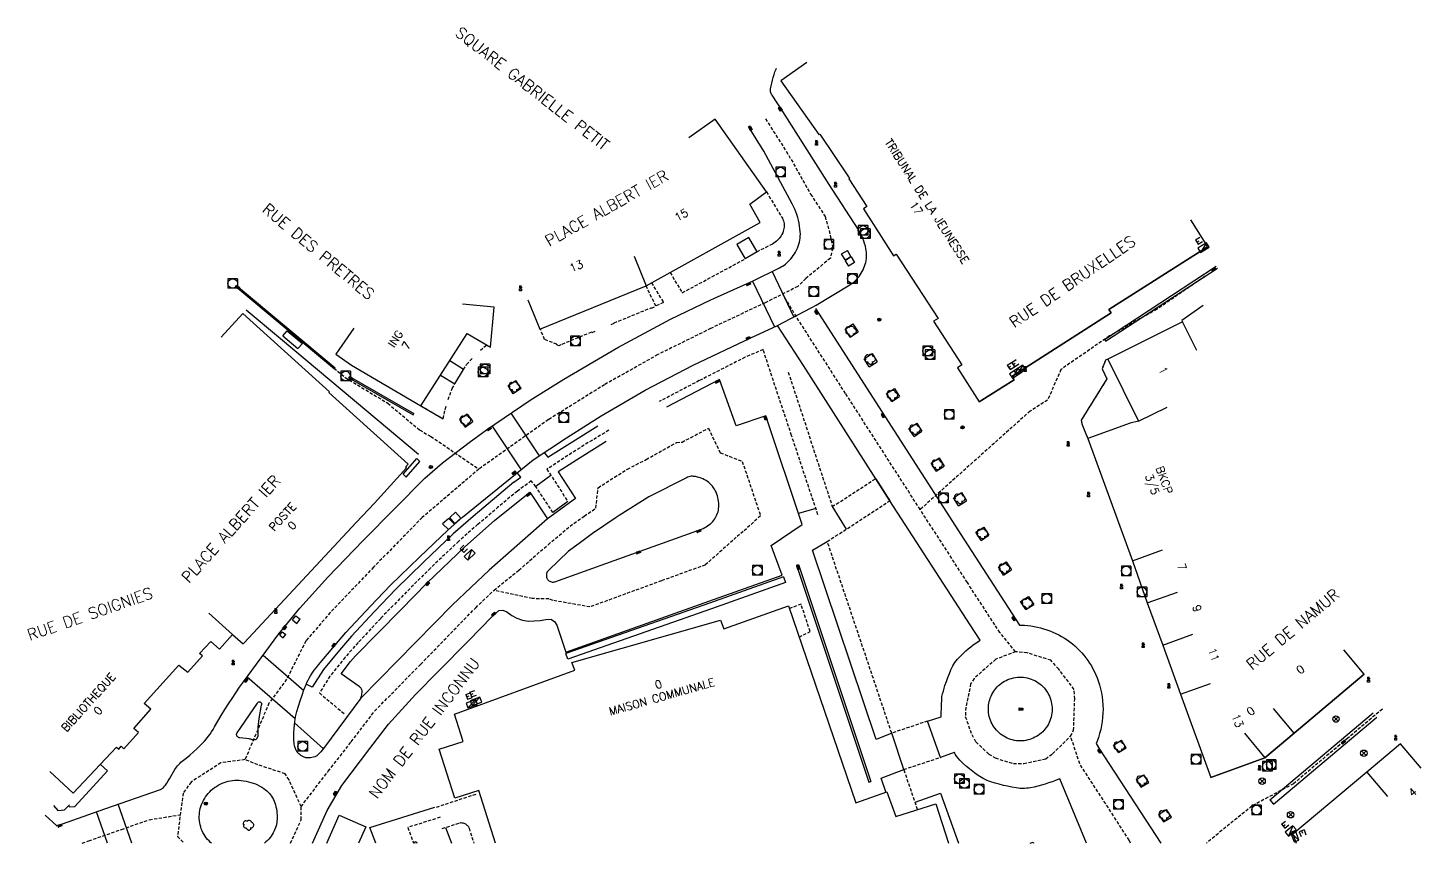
# Model space of a CAD drawing. Header units: millimetres. Extents: x 146014 to 146986, y 143000 to 143489.
# Drawn here: x 146697.4 to 146915.1, y 143000 to 143127.5 of the extents above; entities that cross this region are included whole.
import ezdxf
from ezdxf.enums import TextEntityAlignment as Align

# ---------------------------------------------------------------- set-up
doc = ezdxf.new("R2010")
doc.units = ezdxf.units.MM
doc.linetypes.add('DASHED', pattern=[0.75, 0.5, -0.25])
doc.layers.get('0').update_dxf_attribs({"linetype": 'CONTINUOUS'})
for name, color, linetype in [('w0001', 6, 'DASHED'), ('w0003', 5, 'CONTINUOUS'), ('w0006', 2, 'CONTINUOUS'), ('w0008', 7, 'CONTINUOUS'), ('w0014', 7, 'CONTINUOUS'), ('w0020', 2, 'CONTINUOUS'), ('w0100', 7, 'CONTINUOUS'), ('w0103', 1, 'CONTINUOUS'), ('w0105', 7, 'CONTINUOUS'), ('w0112', 1, 'DASHED'), ('w0300', 7, 'CONTINUOUS'), ('w0400', 7, 'CONTINUOUS'), ('w0420', 7, 'CONTINUOUS'), ('w0421', 7, 'CONTINUOUS'), ('w0425', 7, 'CONTINUOUS'), ('w0430', 7, 'CONTINUOUS'), ('w0469', 7, 'CONTINUOUS'), ('w0856', 7, 'CONTINUOUS'), ('w0984', 7, 'CONTINUOUS'), ('w0989', 7, 'CONTINUOUS'), ('w0991', 7, 'CONTINUOUS'), ('w1102', 7, 'CONTINUOUS')]:
    doc.layers.add(name, color=color, linetype=linetype)
doc.styles.get("Standard").update_dxf_attribs({"font": 'romans.shx', "width": 0.85})

# ---------------------------------------------------------------- blocks, each defined once
blk = doc.blocks.new('T400')
for p, q in [((-0.15, 0.3), (0.15, 0.3)), ((-0.15, -0.25), (-0.15, 0.3)), ((-0.15, 0.15), (0.15, 0.15)), ((-0.15, 0), (0.15, 0)), ((0.15, 0.3), (0.15, -0.25)), ((-0.15, -0.15), (0.15, -0.15)), ((-0.15, -0.25), (-0.15, -0.3)), ((-0.15, -0.3), (0.15, -0.3)), ((0.15, -0.3), (0.15, -0.25))]:
    blk.add_line(p, q)
blk = doc.blocks.new('T425')
for p, q in [((-0.15, 0.6), (0.15, 0.6)), ((-0.15, 0.6), (-0.15, 0.3)), ((-0.15, 0.3), (0.15, 0.3)), ((-0.15, 0.15), (0.15, 0.15)), ((-0.15, -0.15), (-0.15, 0.15)), ((0, 0.45), (0.15, 0.45)), ((0.15, 0.45), (0.15, 0.3)), ((0.15, 0.15), (0.15, -0.15)), ((0.15, -0.15), (-0.15, -0.15))]:
    blk.add_line(p, q)
blk.add_ellipse((0, 0), major_axis=(-0.106, 0.106), ratio=1, start_param=3.926991, end_param=10.210176)
blk = doc.blocks.new('T420')
for p, q in [((0.75, 0.75), (-0.75, 0.75)), ((-0.75, 0.75), (-0.75, -0.75)), ((0.75, 0.75), (0.75, -0.75)), ((0.75, -0.75), (-0.75, -0.75))]:
    blk.add_line(p, q)
blk.add_ellipse((0, 0), major_axis=(-0.53, 0.53), ratio=1, start_param=3.926991, end_param=10.210176)
blk = doc.blocks.new('T430')
at = {"flags": 128}
for points in [[(0.8, 0.8), (-0.8, 0.8)], [(-0.8, 0.8), (-0.8, 0)], [(0.8, 0.8), (-0.8, 0)], [(-0.8, 0), (0.8, 0)], [(-0.4, 2.1), (0.4, 2.1)], [(-0.4, 2.1), (-0.4, 1.3)], [(-0.4, 1.7), (0, 1.7)], [(-0.4, 1.3), (0.4, 1.3)], [(0.8, 0), (0.8, 0.8)]]:
    blk.add_lwpolyline(points, dxfattribs=at)
blk = doc.blocks.new('T300')
for p, q in [((-0.8, 0.51), (-0.86, 0.34)), ((-0.86, 0.34), (-0.86, 0.17)), ((-0.86, 0.17), (-0.74, 0.06)), ((-0.69, 0.63), (-0.8, 0.51)), ((-0.8, -0.06), (-0.74, 0.06)), ((-0.74, 0.06), (-0.69, 0.11)), ((-0.57, 0.69), (-0.69, 0.63)), ((-0.46, 0.69), (-0.57, 0.69)), ((-0.29, 0.63), (-0.46, 0.69)), ((-0.29, 0.63), (-0.17, 0.74)), ((-0.23, 0.57), (-0.29, 0.63)), ((-0.17, 0.74), (-0.06, 0.8)), ((-0.06, 0.8), (0.06, 0.8)), ((0.06, 0.8), (0.23, 0.74)), ((0.23, 0.74), (0.34, 0.63)), ((0.34, 0.63), (0.4, 0.51)), ((0.46, 0.46), (0.34, 0.46)), ((0.4, 0.51), (0.4, 0.46)), ((0.57, 0.4), (0.46, 0.46)), ((0.57, 0.4), (0.69, 0.29)), ((0.69, 0.29), (0.74, 0.17)), ((0.74, 0.06), (0.69, -0.17)), ((0.74, 0.17), (0.74, 0.06)), ((-0.8, -0.17), (-0.8, -0.06)), ((-0.8, -0.23), (-0.8, -0.17)), ((-0.74, -0.34), (-0.8, -0.23)), ((-0.69, -0.4), (-0.74, -0.34)), ((-0.51, -0.46), (-0.69, -0.4)), ((-0.4, -0.46), (-0.51, -0.46)), ((-0.4, -0.46), (-0.34, -0.46)), ((-0.34, -0.46), (-0.34, -0.4)), ((-0.34, -0.51), (-0.34, -0.46)), ((-0.29, -0.63), (-0.34, -0.51)), ((-0.17, -0.74), (-0.29, -0.63)), ((-0.06, -0.8), (-0.17, -0.74)), ((0.06, -0.8), (-0.06, -0.8)), ((0.17, -0.74), (0.06, -0.8)), ((0.23, -0.69), (0.17, -0.74)), ((0.29, -0.46), (0.23, -0.46)), ((0.29, -0.63), (0.23, -0.69)), ((0.46, -0.4), (0.29, -0.46)), ((0.34, -0.51), (0.29, -0.63)), ((0.34, -0.51), (0.34, -0.46)), ((0.57, -0.34), (0.46, -0.4)), ((0.63, -0.29), (0.57, -0.34)), ((0.69, -0.17), (0.63, -0.29))]:
    blk.add_line(p, q)
blk = doc.blocks.new('T856')
for p, q in [((-0.125, 0), (0.125, 0)), ((0, 0.125), (0, -0.125))]:
    blk.add_line(p, q)
blk.add_ellipse((0, 0), major_axis=(-0.177, 0.177), ratio=1, start_param=3.9269908, end_param=10.2101761)
blk = doc.blocks.new('T469')
at = {"color": 0, "linetype": 'Continuous', "flags": 128}
for points in [[(-0.35, 0.35), (0.35, -0.35)], [(-0.35, -0.35), (0.35, 0.35)]]:
    blk.add_lwpolyline(points, dxfattribs=at)
at = {"color": 0, "linetype": 'Continuous'}
blk.add_circle((0, 0), 0.5, dxfattribs=at)

msp = doc.modelspace()

# ---------------------------------------------------------------- linework, layer by layer
at = {"layer": 'w0001'}
for points in [[(146812.69, 143113.24), (146816.31, 143107.54), (146819.73, 143101.48), (146821.99, 143097.96), (146822.62, 143095.78), (146823.18, 143093.05), (146822.81, 143091.47), (146818.98, 143088.27), (146817.73, 143087.04), (146812.63, 143084.5), (146804.11, 143080.47), (146795.85, 143076.38), (146787.53, 143071.68), (146778.77, 143066.22), (146767.91, 143058.49), (146759.04, 143050.91), (146751.45, 143043.15), (146744.69, 143036.06), (146740.87, 143031.63), (146737.87, 143025.63), (146735.11, 143021.88), (146731.37, 143013.06)], [(146881.39, 143088.67), (146873.85, 143083.49), (146866.41, 143079.3), (146858.84, 143074.07), (146856.75, 143069.28), (146854.02, 143067.55), (146836.84, 143052.17)], [(146851.74, 143029.93), (146849.3, 143032.92), (146848.51, 143034.12), (146844.22, 143040.75), (146836.84, 143052.17), (146825.19, 143070.3), (146817.51, 143082.27), (146815.39, 143085.83)], [(146741.23, 143077.66), (146747.01, 143072.82), (146753.67, 143068.78), (146758.65, 143064.6), (146760.39, 143063.59), (146767.91, 143058.49)], [(146740.12, 143005.71), (146744.37, 143011.25), (146747.97, 143015.85), (146751.62, 143020.65), (146758.78, 143027.95), (146767.4, 143036.82), (146770.26, 143039.53), (146774.14, 143042.67), (146778.7, 143046.67), (146782.14, 143049.56), (146784.34, 143051.14), (146786.19, 143052.38), (146786.53, 143055.58), (146789.07, 143057.21), (146791.11, 143058.48), (146794.04, 143059.98), (146798.77, 143062.65), (146799.64, 143062.7), (146803.76, 143064.87), (146805.61, 143061.03), (146809.05, 143059.7), (146811.9, 143051.19), (146809.21, 143048.72), (146808.12, 143047.83), (146803.26, 143043.49), (146796.43, 143041.03), (146785.26, 143036.93), (146779.45, 143037.96), (146778.85, 143038.18), (146776.22, 143038.24), (146770.26, 143039.53)], [(146909.06, 143020.97), (146903.58, 143016.37), (146895.17, 143009.29), (146888.66, 143005.81), (146881.56, 143000)], [(146869.69, 143000), (146869.5, 143000.47), (146861.77, 143012.4), (146860.35, 143016.72)], [(146738.49, 143000), (146740.13, 143003.66), (146740.12, 143005.71), (146738.25, 143009.9), (146737.63, 143010.84), (146733.38, 143012.24), (146731.37, 143013.06), (146727.59, 143012.56), (146722.93, 143009.55), (146721.69, 143007.82), (146720.81, 143001.03), (146721.88, 143000)], [(146705.92, 143000), (146706.98, 143000.37), (146712.08, 143002.15), (146716.41, 143003.67), (146721.25, 143004.43)], [(146761.84, 143004.04), (146756.78, 143002.45), (146757.71, 143000)]]:
    msp.add_lwpolyline(points, dxfattribs=at)
msp.add_lwpolyline([(146853.55, 143029.75), (146851.74, 143029.93), (146848.67, 143028.75), (146845.27, 143025.77), (146844.73, 143024.91), (146843.97, 143021.23), (146843.89, 143019.78), (146844.9, 143016.99), (146845.55, 143015.82), (146847.55, 143013.94), (146848.57, 143013.32), (146851.41, 143012.43), (146853.04, 143012.47), (146856.45, 143013.19), (146857.52, 143013.97), (146860.35, 143016.72), (146860.81, 143017.65), (146860.98, 143022.56), (146860.91, 143024.03), (146858.48, 143027.22), (146857.27, 143028.59)], close=True, dxfattribs=at)
at = {"layer": 'w0003'}
for points in [[(146865.63, 143078.76), (146883.1, 143090.21)], [(146865.82, 143078.48), (146883.29, 143089.92)], [(146729.94, 143087.03), (146730.05, 143087.17)], [(146729.94, 143087.03), (146745.36, 143074.17)], [(146730.05, 143087.17), (146745.47, 143074.3)], [(146865.63, 143078.76), (146865.83, 143078.48)], [(146745.36, 143074.17), (146745.47, 143074.3)], [(146747.58, 143072.77), (146747.68, 143072.94)], [(146747.58, 143072.77), (146757.62, 143066.99)], [(146747.68, 143072.94), (146757.72, 143067.17)], [(146757.62, 143066.99), (146757.72, 143067.17)], [(146817.54, 143043.45), (146817.84, 143043.55)], [(146817.54, 143043.45), (146828.83, 143009.53)], [(146817.84, 143043.55), (146829.13, 143009.63)], [(146891.49, 143006.8), (146907.61, 143020.37)], [(146892.06, 143006.12), (146908.17, 143019.69)], [(146828.83, 143009.53), (146829.13, 143009.63)], [(146891.49, 143006.8), (146892.06, 143006.12)], [(146757.83, 143000.17), (146758.08, 143000.27)], [(146757.83, 143000.17), (146757.89, 143000)], [(146758.08, 143000.27), (146758.19, 143000)]]:
    msp.add_lwpolyline(points, dxfattribs=at)
at = {"layer": 'w0006'}
for points in [[(146749.48, 143022.76), (146749.55, 143022.96), (146749.6, 143023.17), (146749.64, 143023.37), (146749.67, 143023.58), (146749.68, 143023.68), (146749.67, 143023.78), (146749.65, 143023.88), (146749.62, 143023.97), (146749.57, 143024.07), (146749.51, 143024.17), (146749.44, 143024.26), (146749.37, 143024.34), (146749.28, 143024.42), (146749.19, 143024.49), (146746.38, 143026.46), (146747.86, 143028.4), (146748.63, 143029.31), (146755.69, 143036.48), (146759.82, 143040.69), (146765.69, 143046.35), (146770.33, 143050.44), (146775.88, 143054.89)], [(146775.88, 143054.89), (146778.62, 143050.7)], [(146749.44, 143022.67), (146749.48, 143022.76)]]:
    msp.add_lwpolyline(points, dxfattribs=at)
at = {"layer": 'w0008'}
for points in [[(146787.77, 143062.82), (146783.7, 143060.27), (146780.29, 143058.06), (146783.02, 143053.87), (146778.62, 143050.7), (146769.5, 143042.69), (146763.77, 143037.27), (146749.44, 143022.67), (146743.65, 143014.82), (146743.43, 143014.53), (146743.2, 143014.26), (146742.96, 143014), (146742.7, 143013.74), (146742.6, 143013.66), (146742.49, 143013.59), (146742.38, 143013.53), (146742.25, 143013.48), (146742.04, 143013.43), (146741.83, 143013.38), (146741.61, 143013.35), (146741.39, 143013.33), (146741.17, 143013.33), (146741.03, 143013.34), (146740.88, 143013.36), (146740.74, 143013.4), (146740.61, 143013.44), (146740.48, 143013.5), (146740.29, 143013.61), (146740.11, 143013.72), (146739.95, 143013.85), (146739.79, 143013.99), (146739.64, 143014.13), (146739.53, 143014.25), (146739.44, 143014.38), (146739.36, 143014.51), (146739.3, 143014.65), (146739.24, 143014.8), (146739.17, 143015.04), (146739.11, 143015.28), (146739.07, 143015.48), (146739.03, 143015.69), (146739, 143015.99), (146738.98, 143016.31), (146738.98, 143016.62), (146739, 143017.26), (146739.03, 143017.9), (146739.08, 143018.55), (146739.13, 143018.96), (146739.19, 143019.37), (146739.27, 143019.77), (146739.36, 143020.17), (146739.47, 143020.57), (146739.72, 143021.43), (146740, 143022.27), (146740.28, 143023.12), (146740.58, 143023.96), (146740.9, 143024.79), (146741.04, 143025.14), (146741.21, 143025.48), (146741.39, 143025.82), (146741.58, 143026.14), (146741.88, 143026.6), (146742.19, 143027.04), (146742.52, 143027.48), (146742.86, 143027.9), (146745.09, 143030.56), (146747.11, 143032.93), (146750.97, 143037.06), (146754.1, 143040.32), (146758.63, 143044.74), (146763.09, 143048.97), (146765.32, 143050.98), (146776.36, 143059.91), (146781.58, 143063.35), (146787.03, 143066.81), (146793.89, 143070.83), (146801.39, 143074.74), (146810.4, 143079.02), (146814.55, 143080.93), (146819.81, 143083.69), (146820.6, 143084.11), (146825.84, 143087.3), (146826.08, 143087.45), (146826.31, 143087.61), (146826.53, 143087.79), (146826.73, 143087.98), (146826.93, 143088.18), (146827.12, 143088.39), (146827.3, 143088.61), (146827.47, 143088.86), (146827.64, 143089.12), (146827.79, 143089.38), (146827.93, 143089.66), (146828.05, 143089.94), (146828.16, 143090.22), (146828.26, 143090.51), (146828.34, 143090.81), (146828.4, 143091.11), (146828.44, 143091.42), (146828.47, 143091.72), (146828.47, 143092.03), (146828.46, 143092.34), (146828.42, 143092.64), (146828.37, 143092.95), (146828.28, 143093.35), (146828.17, 143093.74), (146828.04, 143094.13), (146827.89, 143094.52), (146827.73, 143094.9), (146827.55, 143095.27), (146827.35, 143095.63), (146827.13, 143095.98), (146822.62, 143103.01), (146815.39, 143114.41), (146813.7, 143116.93), (146813.62, 143117.06), (146813.56, 143117.2), (146813.51, 143117.34), (146813.48, 143117.49), (146813.46, 143117.64), (146813.46, 143117.79), (146813.48, 143117.94), (146813.55, 143118.39), (146813.65, 143118.84), (146813.75, 143119.29), (146813.87, 143119.73), (146814.01, 143120.17), (146814.16, 143120.6), (146814.32, 143121.03), (146814.38, 143121.17)], [(146700.12, 143004.37), (146701.97, 143002.73), (146709.49, 143005.37), (146718.16, 143008.41), (146718.61, 143008.67), (146718.63, 143008.69), (146718.65, 143008.71), (146718.79, 143008.89), (146718.93, 143009.07), (146719.16, 143009.4), (146719.37, 143009.73), (146719.58, 143010.07), (146719.76, 143010.42), (146719.96, 143010.79), (146720.18, 143011.16), (146720.4, 143011.51), (146720.64, 143011.86), (146720.8, 143012.07), (146720.98, 143012.27), (146721.16, 143012.46), (146721.35, 143012.64), (146721.55, 143012.81), (146722.15, 143013.29), (146722.73, 143013.78), (146723.3, 143014.28), (146723.87, 143014.79), (146724.42, 143015.31), (146724.74, 143015.63), (146725.05, 143015.96), (146725.35, 143016.3), (146725.63, 143016.66), (146725.9, 143017.02), (146726.15, 143017.4), (146726.39, 143017.78), (146726.62, 143018.17), (146727.14, 143019.08), (146727.66, 143019.98), (146728.21, 143020.88), (146728.76, 143021.76), (146729.34, 143022.64), (146729.92, 143023.51), (146730.52, 143024.37), (146731.13, 143025.21), (146736.65, 143032.71), (146739.91, 143036.76), (146744.28, 143041.57), (146749.83, 143047.31), (146754.79, 143052.3), (146759.46, 143057.08), (146762.24, 143059.45), (146766.36, 143062.67), (146769.1, 143064.64), (146775.89, 143069.25), (146781.18, 143072.54), (146789.62, 143077.49), (146797.82, 143081.92), (146804.13, 143084.95), (146810.3, 143087.69), (146810.63, 143087.87), (146814.87, 143089.97), (146815.11, 143090.1), (146815.34, 143090.24), (146815.57, 143090.39), (146815.78, 143090.55), (146815.99, 143090.73), (146816.19, 143090.91), (146816.41, 143091.14), (146816.62, 143091.38), (146816.83, 143091.63), (146817.02, 143091.88), (146817.2, 143092.15), (146817.37, 143092.42), (146817.52, 143092.71), (146817.66, 143093.01), (146817.79, 143093.32), (146817.89, 143093.63), (146817.97, 143093.95), (146818.04, 143094.27), (146818.09, 143094.6), (146818.11, 143094.92), (146818.12, 143095.25), (146818.11, 143095.58), (146818.06, 143096.04), (146818, 143096.49), (146817.92, 143096.94), (146817.82, 143097.39), (146817.71, 143097.83), (146817.57, 143098.27), (146817.41, 143098.7), (146817.24, 143099.12), (146817.05, 143099.54), (146816.84, 143099.95), (146812.4, 143108.18), (146810, 143112.07)], [(146881.75, 143093.25), (146866.34, 143083.42), (146866.67, 143082.9), (146851.18, 143072.97), (146851.52, 143072.44), (146846.06, 143068.98)], [(146731.52, 143083.4), (146736.92, 143078.88), (146748.49, 143069.19), (146755.55, 143063.29), (146758.45, 143060.82)], [(146769.74, 143077.54), (146770.31, 143083.81)], [(146820.47, 143083.61), (146831.37, 143066.68), (146843.78, 143047.35), (146852.36, 143034.09), (146852.64, 143034.09), (146853.15, 143034.06), (146853.65, 143034.02), (146854.15, 143033.96), (146854.65, 143033.88), (146855.15, 143033.77), (146855.64, 143033.66), (146856.13, 143033.52), (146856.62, 143033.36), (146857.1, 143033.19), (146857.57, 143033), (146858.03, 143032.79), (146858.49, 143032.56), (146858.94, 143032.31), (146859.37, 143032.05), (146859.8, 143031.77), (146860.21, 143031.47), (146860.62, 143031.16), (146861, 143030.83), (146861.38, 143030.49), (146861.74, 143030.13), (146862.08, 143029.76), (146862.42, 143029.37), (146862.73, 143028.97), (146863.03, 143028.56), (146863.32, 143028.14), (146863.59, 143027.71), (146863.84, 143027.26), (146864.07, 143026.81), (146864.29, 143026.34), (146864.48, 143025.87), (146864.66, 143025.39), (146864.86, 143024.78), (146865.03, 143024.15), (146865.16, 143023.52), (146865.27, 143022.88), (146865.35, 143022.24), (146865.39, 143021.59), (146865.41, 143020.94), (146865.4, 143020.3), (146865.35, 143019.65), (146865.28, 143019.01), (146865.18, 143018.38), (146865.05, 143017.75), (146864.88, 143017.13), (146864.69, 143016.52), (146864.47, 143015.93), (146864.32, 143015.57), (146864.88, 143014.72), (146874.42, 143000)], [(146881.03, 143084.09), (146877.74, 143081.71), (146877.84, 143081.49), (146866.15, 143075.7), (146865.81, 143075.54), (146865.26, 143074.15), (146866.02, 143072.62), (146861.99, 143066.12), (146862.11, 143065.54), (146862.74, 143063.99), (146863.05, 143063.29)], [(146862.81, 143000), (146858.66, 143010.08), (146858.33, 143009.95), (146857.99, 143009.81), (146857.45, 143009.6), (146856.9, 143009.41), (146856.35, 143009.23), (146855.79, 143009.06), (146855.23, 143008.91), (146854.66, 143008.78), (146854.09, 143008.67), (146853.77, 143008.61), (146853.45, 143008.58), (146853.13, 143008.56), (146852.8, 143008.55), (146852.48, 143008.57), (146852.16, 143008.59), (146851.84, 143008.64), (146851.17, 143008.76), (146850.51, 143008.89), (146849.85, 143009.04), (146849.2, 143009.21), (146848.55, 143009.38), (146847.9, 143009.58), (146847.59, 143009.69), (146847.29, 143009.81), (146846.99, 143009.94), (146846.7, 143010.09), (146846.42, 143010.25), (146846.14, 143010.43), (146845.61, 143010.8), (146845.08, 143011.19), (146844.57, 143011.6), (146844.07, 143012.01), (146843.58, 143012.45), (146843.3, 143012.72), (146843.03, 143013), (146842.78, 143013.3), (146842.54, 143013.61), (146842.31, 143013.92), (146842.25, 143014.04), (146842.2, 143014.17), (146842.19, 143014.19), (146842.17, 143014.19), (146842.15, 143014.19), (146840.04, 143013.41), (146838, 143019.08), (146840.13, 143019.77), (146840.13, 143020.06), (146840.18, 143021.4), (146840.22, 143022.73), (146840.23, 143022.82), (146840.24, 143022.91), (146840.34, 143023.34), (146840.46, 143023.78), (146840.58, 143024.21), (146840.72, 143024.64), (146840.93, 143025.27), (146841.16, 143025.89), (146841.4, 143026.51), (146841.65, 143027.12), (146841.79, 143027.42), (146841.93, 143027.7), (146842.09, 143027.98), (146842.27, 143028.25), (146842.46, 143028.51), (146842.66, 143028.76), (146842.87, 143029), (146843.22, 143029.36), (146843.59, 143029.71), (146843.96, 143030.05), (146844.35, 143030.38), (146844.74, 143030.69), (146845.14, 143031), (146845.56, 143031.28), (146846.24, 143031.74), (146844.66, 143034.15), (146832.1, 143053.53), (146829.9, 143056.99), (146818.61, 143074.68), (146814.55, 143080.93)], [(146745.54, 143076.44), (146747.99, 143074.73), (146758.85, 143068.37), (146762.33, 143066.36)], [(146741.92, 143000), (146744.22, 143005.12), (146746.5, 143009.02), (146750.88, 143014.79), (146753.79, 143018.62), (146757.99, 143023.25), (146761.6, 143026.91), (146766.28, 143031.66), (146769.99, 143035.42), (146771.03, 143036.36), (146771.66, 143036.43), (146772.27, 143036.16), (146773.04, 143035.57), (146773.85, 143035.16), (146774.73, 143034.86), (146775.62, 143034.7), (146777.47, 143034.8), (146778.36, 143034.96), (146779.12, 143035.03), (146779.72, 143034.65), (146780.07, 143034.11), (146781.49, 143029.86), (146803.81, 143037.85), (146815.26, 143041.89), (146813.54, 143046.53), (146818.43, 143049.8), (146812.73, 143066.83), (146808.07, 143065.25), (146805.48, 143072.49), (146797.23, 143068.15)], [(146906.23, 143026.4), (146895.27, 143017.19), (146890.71, 143013.36), (146882.26, 143010.24)], [(146911.88, 143015.54), (146906.62, 143011.11), (146895.06, 143001.38)], [(146726.12, 143000), (146725.97, 143000.12), (146725.74, 143000.35), (146725.52, 143000.59), (146725.32, 143000.84), (146725.13, 143001.1), (146724.96, 143001.37), (146724.8, 143001.66), (146724.66, 143001.95), (146724.54, 143002.25), (146724.44, 143002.56), (146724.36, 143002.87), (146724.29, 143003.18), (146724.25, 143003.5), (146724.22, 143003.83), (146724.22, 143004.15), (146724.23, 143004.47), (146724.26, 143004.79), (146724.31, 143005.11), (146724.38, 143005.43), (146724.48, 143005.74), (146724.58, 143006.04), (146724.72, 143006.35), (146724.87, 143006.66), (146725.03, 143006.95), (146725.21, 143007.24), (146725.41, 143007.51), (146725.63, 143007.77), (146725.85, 143008.02), (146726.1, 143008.26), (146726.35, 143008.48), (146726.62, 143008.69), (146726.9, 143008.88), (146727.18, 143009.05), (146727.48, 143009.21), (146727.79, 143009.36), (146728.1, 143009.48), (146728.42, 143009.59), (146728.75, 143009.68), (146729.08, 143009.75), (146729.41, 143009.8), (146729.75, 143009.83), (146730.09, 143009.84), (146730.43, 143009.84), (146730.76, 143009.81), (146731.14, 143009.76), (146731.52, 143009.7), (146731.89, 143009.61), (146732.26, 143009.51), (146732.62, 143009.39), (146732.98, 143009.25), (146733.33, 143009.1), (146733.67, 143008.92), (146734, 143008.73), (146734.32, 143008.53), (146734.56, 143008.36), (146734.78, 143008.18), (146734.98, 143007.99), (146735.18, 143007.78), (146735.36, 143007.56), (146735.52, 143007.33), (146735.67, 143007.08), (146735.8, 143006.83), (146735.92, 143006.57), (146736.02, 143006.3), (146736.11, 143005.99), (146736.2, 143005.67), (146736.26, 143005.35), (146736.32, 143005.02), (146736.35, 143004.7), (146736.38, 143004.37), (146736.39, 143004.04), (146736.38, 143003.77), (146736.36, 143003.5), (146736.33, 143003.23), (146736.28, 143002.97), (146736.21, 143002.7), (146736.13, 143002.44), (146736.04, 143002.19), (146735.92, 143001.91), (146735.78, 143001.63), (146735.63, 143001.36), (146735.46, 143001.11), (146735.27, 143000.86), (146735.08, 143000.63), (146734.86, 143000.4), (146734.64, 143000.19), (146734.41, 143000)], [(146751.82, 143000), (146750.89, 143002.45), (146761, 143005.64)], [(146762.68, 143002.44), (146763.61, 143000)]]:
    msp.add_lwpolyline(points, dxfattribs=at)
for points in [[(146789.36, 143050.9), (146785.66, 143048.42), (146783.55, 143046.86), (146781.9, 143045.63), (146778.77, 143042.64), (146778.68, 143042.54), (146778.59, 143042.42), (146778.53, 143042.29), (146778.48, 143042.16), (146778.45, 143042.02), (146778.44, 143041.88), (146778.44, 143041.73), (146778.47, 143041.59), (146778.52, 143041.45), (146778.58, 143041.32), (146778.66, 143041.21), (146778.75, 143041.11), (146778.85, 143041.02), (146778.97, 143040.94), (146779.1, 143040.89), (146779.23, 143040.85), (146779.37, 143040.83), (146779.51, 143040.83), (146779.64, 143040.84), (146779.78, 143040.88), (146789.04, 143044.21), (146802.7, 143049.12), (146802.95, 143049.22), (146803.19, 143049.33), (146803.42, 143049.46), (146803.64, 143049.6), (146803.85, 143049.76), (146804.06, 143049.92), (146804.25, 143050.1), (146804.43, 143050.3), (146804.6, 143050.5), (146804.74, 143050.7), (146804.88, 143050.91), (146804.99, 143051.13), (146805.1, 143051.36), (146805.19, 143051.59), (146805.26, 143051.83), (146805.31, 143052.07), (146805.35, 143052.32), (146805.38, 143052.57), (146805.38, 143052.86), (146805.38, 143053.16), (146805.35, 143053.45), (146805.3, 143053.74), (146805.24, 143054.03), (146805.16, 143054.31), (146805.07, 143054.59), (146804.96, 143054.86), (146804.83, 143055.13), (146804.7, 143055.36), (146804.55, 143055.58), (146804.39, 143055.8), (146804.21, 143056), (146804.02, 143056.19), (146803.82, 143056.37), (146803.61, 143056.53), (146803.39, 143056.68), (146803.16, 143056.82), (146802.89, 143056.95), (146802.61, 143057.07), (146802.33, 143057.16), (146802.04, 143057.25), (146801.75, 143057.31), (146801.45, 143057.35), (146801.26, 143057.36), (146801.06, 143057.36), (146800.87, 143057.33), (146800.68, 143057.29), (146800.49, 143057.23), (146800.32, 143057.14), (146794.45, 143054.14), (146789.84, 143051.24)], [(146851.11, 143025.77), (146851.41, 143025.84), (146851.72, 143025.9), (146852.03, 143025.94), (146852.34, 143025.96), (146852.65, 143025.95), (146852.96, 143025.93), (146853.27, 143025.89), (146853.57, 143025.83), (146853.87, 143025.76), (146854.17, 143025.66), (146854.46, 143025.54), (146854.74, 143025.41), (146855.01, 143025.26), (146855.27, 143025.09), (146855.53, 143024.91), (146855.77, 143024.71), (146855.99, 143024.49), (146856.21, 143024.27), (146856.41, 143024.03), (146856.59, 143023.77), (146856.76, 143023.51), (146856.91, 143023.24), (146857.04, 143022.96), (146857.15, 143022.67), (146857.25, 143022.38), (146857.32, 143022.09), (146857.38, 143021.8), (146857.42, 143021.5), (146857.45, 143021.21), (146857.45, 143020.91), (146857.44, 143020.61), (146857.41, 143020.31), (146857.36, 143020.02), (146857.3, 143019.72), (146857.21, 143019.44), (146857.11, 143019.15), (146857, 143018.88), (146856.87, 143018.61), (146856.72, 143018.35), (146856.55, 143018.1), (146856.38, 143017.86), (146856.18, 143017.64), (146855.98, 143017.42), (146855.76, 143017.22), (146855.53, 143017.03), (146855.29, 143016.85), (146855.04, 143016.69), (146854.78, 143016.55), (146854.51, 143016.42), (146854.23, 143016.3), (146853.95, 143016.21), (146853.66, 143016.13), (146853.37, 143016.06), (146853.07, 143016.02), (146852.77, 143015.99), (146852.47, 143015.98), (146852.17, 143015.99), (146851.87, 143016.02), (146851.57, 143016.07), (146851.28, 143016.13), (146850.99, 143016.21), (146850.71, 143016.31), (146850.43, 143016.43), (146850.16, 143016.56), (146849.9, 143016.71), (146849.64, 143016.88), (146849.4, 143017.06), (146849.17, 143017.25), (146848.95, 143017.46), (146848.75, 143017.68), (146848.55, 143017.91), (146848.38, 143018.15), (146848.21, 143018.41), (146848.07, 143018.67), (146847.94, 143018.94), (146847.82, 143019.22), (146847.72, 143019.5), (146847.64, 143019.79), (146847.58, 143020.08), (146847.54, 143020.37), (146847.51, 143020.67), (146847.5, 143020.96), (146847.51, 143021.25), (146847.53, 143021.55), (146847.58, 143021.84), (146847.63, 143022.13), (146847.71, 143022.41), (146847.8, 143022.69), (146847.91, 143022.96), (146848.04, 143023.23), (146848.18, 143023.49), (146848.33, 143023.74), (146848.5, 143023.97), (146848.68, 143024.2), (146848.88, 143024.42), (146849.09, 143024.63), (146849.31, 143024.82), (146849.54, 143025), (146849.78, 143025.17), (146850.03, 143025.32), (146850.29, 143025.45), (146850.56, 143025.58), (146850.83, 143025.68)], [(146733.91, 143021.59), (146733.52, 143019.51), (146733.37, 143018.11), (146733.35, 143016.72), (146733.17, 143016.26), (146733.16, 143016.24), (146733.13, 143016.21), (146733.1, 143016.2), (146732.96, 143016.17), (146732.81, 143016.15), (146732.66, 143016.14), (146732.57, 143016.15), (146732.48, 143016.16), (146732.39, 143016.2), (146732.26, 143016.24), (146732.12, 143016.28), (146731.99, 143016.3), (146730.54, 143016.47), (146730.45, 143016.48), (146730.36, 143016.52), (146730.29, 143016.56), (146730.22, 143016.62), (146730.16, 143016.69), (146730.11, 143016.77), (146730.08, 143016.85), (146730.06, 143016.93), (146730.06, 143017.02), (146730.08, 143017.1), (146730.1, 143017.19), (146730.15, 143017.26), (146733.29, 143021.91), (146733.35, 143021.98), (146733.42, 143022.04), (146733.49, 143022.09), (146733.56, 143022.11), (146733.62, 143022.12), (146733.69, 143022.11), (146733.75, 143022.09), (146733.81, 143022.06), (146733.86, 143022.02), (146733.9, 143021.96), (146733.93, 143021.9), (146733.95, 143021.84), (146733.95, 143021.77), (146733.95, 143021.7), (146733.92, 143021.64)]]:
    msp.add_lwpolyline(points, close=True, dxfattribs=at)
at = {"layer": 'w0014'}
for points in [[(146825.1, 143080.37), (146826.34, 143081.19)], [(146826.34, 143081.19), (146827.13, 143079.95)], [(146825.89, 143079.14), (146825.1, 143080.37)], [(146825.89, 143079.14), (146827.13, 143079.95)], [(146828.07, 143075.73), (146829.32, 143076.54)], [(146829.32, 143076.54), (146830.13, 143075.28)], [(146828.89, 143074.47), (146828.07, 143075.73)], [(146828.89, 143074.47), (146830.13, 143075.28)], [(146772.47, 143071.54), (146773.69, 143072.33)], [(146774.5, 143071.07), (146773.69, 143072.33)], [(146773.28, 143070.28), (146772.47, 143071.54)], [(146774.5, 143071.07), (146773.28, 143070.28)], [(146831.58, 143070.29), (146832.82, 143071.1)], [(146832.39, 143069.03), (146831.58, 143070.29)], [(146832.39, 143069.03), (146833.63, 143069.84)], [(146832.82, 143071.1), (146833.63, 143069.84)], [(146766.06, 143067.1), (146764.89, 143066.24)], [(146764.89, 143066.24), (146765.78, 143065.04)], [(146765.78, 143065.04), (146766.95, 143065.91)], [(146766.06, 143067.1), (146766.95, 143065.91)], [(146835.07, 143064.85), (146836.31, 143065.66)], [(146836.31, 143065.66), (146837.12, 143064.4)], [(146778.12, 143061.07), (146778.69, 143060.37), (146786.46, 143065.25)], [(146835.88, 143063.59), (146835.07, 143064.85)], [(146835.88, 143063.59), (146837.12, 143064.4)], [(146838.55, 143059.42), (146839.79, 143060.23)], [(146839.36, 143058.16), (146838.55, 143059.42)], [(146839.36, 143058.16), (146840.61, 143058.97)], [(146839.79, 143060.23), (146840.61, 143058.97)], [(146773.34, 143056.42), (146774.44, 143057.24), (146773.86, 143057.88)], [(146773.34, 143056.42), (146767, 143051.08)], [(146842.04, 143053.99), (146843.28, 143054.81)], [(146843.28, 143054.81), (146844.1, 143053.55)], [(146842.85, 143052.73), (146842.04, 143053.99)], [(146842.85, 143052.73), (146844.1, 143053.55)], [(146767, 143051.08), (146763.9, 143048.34), (146759.24, 143043.95), (146754.92, 143039.71), (146751.58, 143036.22), (146747.98, 143032.37), (146746.12, 143030.19), (146743.63, 143027.16), (146741.87, 143024.39), (146740.93, 143024.86)], [(146820.54, 143052.33), (146817.85, 143051.54)], [(146845.53, 143048.6), (146846.77, 143049.41)], [(146846.35, 143047.34), (146845.53, 143048.6)], [(146846.35, 143047.34), (146847.59, 143048.15)], [(146846.77, 143049.41), (146847.59, 143048.15)], [(146832.39, 143017.21), (146829.95, 143016.21), (146820.01, 143045.82), (146822.33, 143047.16)], [(146849.06, 143043.18), (146850.3, 143043.99)], [(146850.3, 143043.99), (146851.11, 143042.73)], [(146815.47, 143041.64), (146803.93, 143037.54), (146781.49, 143029.64)], [(146815.47, 143041.64), (146815.79, 143040.75)], [(146849.87, 143041.91), (146849.06, 143043.18)], [(146849.87, 143041.91), (146851.11, 143042.73)], [(146815.79, 143040.75), (146804.24, 143036.65), (146781.8, 143028.76)], [(146852.52, 143037.77), (146853.77, 143038.58)], [(146853.33, 143036.51), (146852.52, 143037.77)], [(146853.33, 143036.51), (146854.58, 143037.32)], [(146853.77, 143038.58), (146854.58, 143037.32)], [(146781.8, 143028.76), (146781.49, 143029.64)], [(146739.11, 143018.8), (146743.61, 143014.76)], [(146867.04, 143015.34), (146868.28, 143016.1)], [(146869.04, 143014.92), (146868.28, 143016.1)], [(146867.81, 143014.17), (146867.04, 143015.34)], [(146867.81, 143014.17), (146869.04, 143014.92)], [(146701.44, 143005.87), (146702.14, 143005.12), (146703.19, 143005.21), (146703.78, 143005.81), (146703.92, 143005.66), (146704.76, 143005.73), (146709.87, 143011.32), (146708.77, 143012.32)], [(146831.5, 143008), (146830.74, 143010.15), (146834.29, 143011.52)], [(146870.57, 143009.94), (146871.8, 143010.69)], [(146870.57, 143009.94), (146871.33, 143008.76)], [(146871.33, 143008.76), (146872.57, 143009.51)], [(146872.57, 143009.51), (146871.8, 143010.69)], [(146836.05, 143006.4), (146840.02, 143007.82), (146842.84, 143000)], [(146874.08, 143004.48), (146875.32, 143005.24)], [(146876.08, 143004.06), (146875.32, 143005.24)], [(146744.15, 143000), (146746.09, 143004.38), (146750.22, 143002.54), (146749.11, 143000)], [(146874.08, 143004.48), (146874.84, 143003.31)], [(146874.84, 143003.31), (146876.08, 143004.06)], [(146854.04, 143000), (146854.49, 143000.16), (146854.55, 143000)]]:
    msp.add_lwpolyline(points, dxfattribs=at)
at = {"layer": 'w0020'}
for points in [[(146813.7, 143089.39), (146817.08, 143082.26)], [(146810.67, 143087.89), (146814.07, 143080.71)], [(146772.91, 143067.23), (146777.34, 143060.55)], [(146769.96, 143065.22), (146774.49, 143058.39)], [(146734.22, 143029.4), (146740.56, 143023.89)], [(146731.72, 143026.01), (146739.22, 143019.5)], [(146709.87, 143000), (146708.14, 143004.9)], [(146713.69, 143000), (146711.55, 143006.09)]]:
    msp.add_lwpolyline(points, dxfattribs=at)
at = {"layer": 'w0100'}
for points in [[(146819.15, 143122.07), (146815.06, 143119.19), (146820.99, 143110.78), (146821.19, 143110.88), (146825.67, 143104.16), (146825.83, 143103.95), (146825.68, 143103.87), (146828.49, 143099.54), (146827.97, 143099.2), (146832.68, 143091.84), (146833.11, 143092.08), (146839.64, 143082.04), (146838.94, 143081.59), (146843.36, 143074.79), (146842.66, 143074.34), (146846.06, 143068.98), (146851.52, 143072.44), (146851.18, 143072.97), (146866.67, 143082.9), (146866.34, 143083.42), (146881.75, 143093.25)], [(146794.04, 143087.15), (146811.83, 143097.06), (146810.23, 143099.92), (146812.85, 143101.85), (146804.79, 143113.19)], [(146775.54, 143084.96), (146777.44, 143080.34), (146794.04, 143087.15)], [(146748.39, 143080.54), (146745.54, 143076.44), (146747.99, 143074.73), (146758.85, 143068.37), (146766.09, 143079.68), (146769.74, 143077.54), (146770.31, 143083.81), (146765.33, 143084.26)], [(146727.36, 143030.32), (146729.43, 143032.62), (146731.08, 143031.14), (146731.23, 143031.3), (146748.73, 143050.13), (146751.62, 143053.15), (146756.59, 143058.68), (146756.45, 143058.79), (146756.87, 143059.27), (146744.47, 143070.46), (146744.56, 143070.58), (146731.01, 143082.81), (146727.66, 143079.1)], [(146877.84, 143081.49), (146866.15, 143075.7), (146870.93, 143065.98), (146869.67, 143065.67), (146863.05, 143063.29), (146870, 143044.14), (146872.31, 143037.58), (146874.76, 143030.95), (146877.49, 143023.28), (146882.26, 143010.24)], [(146877.84, 143081.49), (146866.15, 143075.7)], [(146880.06, 143077.01), (146877.84, 143081.49)], [(146761.69, 143014.69), (146765.46, 143015.87), (146764.11, 143020.17), (146782.9, 143027.03), (146782.41, 143028.26), (146805.63, 143034.86), (146806.15, 143033.49), (146816.29, 143037.09), (146826.77, 143006.3), (146831.63, 143008.05), (146833.06, 143004.15), (146839.27, 143006.17), (146841.28, 143000)], [(146724.26, 143029.67), (146726.01, 143031.53), (146727.36, 143030.32)], [(146715.62, 143021.86), (146721.05, 143027.84), (146722.42, 143026.75), (146724.7, 143029.28)], [(146722.42, 143026.75), (146724.7, 143029.28)], [(146724.7, 143029.28), (146724.26, 143029.67)], [(146882.26, 143010.24), (146890.71, 143013.36), (146895.27, 143017.19), (146906.23, 143026.4)], [(146711.63, 143014.72), (146712, 143015.17), (146712.44, 143014.75), (146714.72, 143017.28), (146714.01, 143017.93), (146716.67, 143020.93)], [(146716.67, 143020.93), (146715.62, 143021.86)], [(146911.88, 143015.54), (146906.62, 143011.11), (146895.06, 143001.38), (146895.59, 143000)], [(146704.52, 143007.8), (146711.29, 143015.01)], [(146711.29, 143015.01), (146711.63, 143014.72)], [(146711.63, 143014.72), (146712, 143015.17)], [(146770.51, 143000), (146767.89, 143008.22), (146764.14, 143007.02), (146761.69, 143014.69)], [(146700.88, 143011.22), (146704.52, 143007.8)]]:
    msp.add_lwpolyline(points, dxfattribs=at)
at = {"layer": 'w0103'}
for points in [[(146881.03, 143084.09), (146877.74, 143081.71), (146877.84, 143081.49)], [(146765.5, 143074.07), (146763.34, 143075.39)], [(146761.93, 143073.19), (146764.15, 143071.84)], [(146764.15, 143071.84), (146765.5, 143074.07)]]:
    msp.add_lwpolyline(points, dxfattribs=at)
at = {"layer": 'w0105'}
for points in [[(146810.08, 143094.68), (146808.22, 143093.59)], [(146811.38, 143092.47), (146810.08, 143094.68)], [(146808.22, 143093.59), (146809.52, 143091.37)], [(146811.38, 143092.47), (146809.52, 143091.37)], [(146779.16, 143057.49), (146776.78, 143055.75)], [(146829.9, 143056.99), (146832.1, 143053.53)], [(146781.82, 143053.4), (146779.48, 143051.7)], [(146823.11, 143052.62), (146825.27, 143049.08)], [(146840.04, 143013.41), (146838, 143019.08)], [(146834.29, 143011.52), (146832.39, 143017.21)]]:
    msp.add_lwpolyline(points, dxfattribs=at)
at = {"layer": 'w0112'}
for points in [[(146812.81, 143101.83), (146815.21, 143097.89), (146815.32, 143097.7), (146815.4, 143097.52), (146815.47, 143097.32), (146815.53, 143097.12), (146815.57, 143096.91), (146815.59, 143096.71), (146815.6, 143096.5), (146815.58, 143096.29), (146815.56, 143096.09), (146815.51, 143095.88), (146815.45, 143095.68), (146815.36, 143095.43), (146815.24, 143095.19), (146815.11, 143094.96), (146814.96, 143094.73), (146814.79, 143094.52), (146814.61, 143094.32), (146814.42, 143094.14), (146814.21, 143093.96), (146813.99, 143093.81), (146813.76, 143093.67), (146811.38, 143092.47)], [(146797.76, 143089.22), (146799.68, 143086.06), (146809.52, 143091.37)], [(146794.87, 143087.62), (146796.72, 143084.55)], [(146788.59, 143081.11), (146789.03, 143081.3), (146789.04, 143081.35), (146794.8, 143083.7), (146794.86, 143083.65), (146795.53, 143083.97), (146794.04, 143087.15)], [(146796.72, 143084.55), (146795.53, 143083.97)], [(146786, 143079.98), (146785.53, 143079.81), (146785.47, 143079.88), (146780.77, 143077.95), (146780.72, 143077.91), (146780.39, 143077.76), (146780.06, 143077.9), (146780.08, 143078), (146778.16, 143078.75), (146777.52, 143080.37)], [(146768.13, 143077.07), (146769.11, 143077.91)], [(146820.86, 143051.36), (146816.75, 143063.74), (146812.29, 143077.18), (146809.5, 143075.97), (146802.34, 143072.32), (146796.09, 143069.05)], [(146765.5, 143074.07), (146765.99, 143074.86), (146766.86, 143075.81)], [(146866.15, 143075.7), (146865.81, 143075.54), (146865.26, 143074.15), (146866.02, 143072.62), (146861.99, 143066.12), (146862.11, 143065.54)], [(146816.24, 143073.65), (146823.11, 143052.62), (146829.9, 143056.99)], [(146763.09, 143069.37), (146763.74, 143071.07), (146764.15, 143071.84)], [(146758.85, 143068.37), (146762.33, 143066.36), (146762.78, 143068.36)], [(146788.2, 143064.55), (146784.33, 143062.23), (146778.52, 143058.47), (146781.82, 143053.4)], [(146862.74, 143063.99), (146863.05, 143063.29)], [(146779.48, 143051.7), (146776.78, 143055.75), (146776.08, 143056.64), (146773.92, 143055.03), (146770.83, 143052.49)], [(146767.74, 143049.85), (146770.83, 143052.49)], [(146838, 143019.08), (146832.39, 143017.21), (146822.33, 143047.16), (146832.1, 143053.53)], [(146767.74, 143049.85), (146764.76, 143047.21), (146760.33, 143043.01), (146756.09, 143038.77), (146752.56, 143035.15), (146749.03, 143031.35), (146747.01, 143029.06), (146744.63, 143026.11), (146743, 143023.48), (146746.87, 143020.24)], [(146817.94, 143032.23), (146819.64, 143033.09), (146818.24, 143037.38), (146816.43, 143036.67)], [(146834.29, 143011.52), (146840.04, 143013.41)], [(146836.45, 143005.25), (146834.29, 143011.52)], [(146767.4, 143007.62), (146761.07, 143005.54)], [(146702.14, 143005.12), (146703.19, 143005.21), (146703.95, 143006)], [(146762.18, 143002.28), (146764.89, 143003.17), (146765, 143003.2), (146765.11, 143003.21), (146765.23, 143003.2), (146765.39, 143003.17), (146765.55, 143003.12), (146765.7, 143003.06), (146765.82, 143003), (146765.93, 143002.92), (146766.04, 143002.83), (146766.14, 143002.74), (146766.21, 143002.65), (146766.27, 143002.56), (146766.32, 143002.46), (146766.36, 143002.35), (146767.1, 143000)]]:
    msp.add_lwpolyline(points, dxfattribs=at)
at = {"layer": 'w0421'}
for points in [[(146824.55, 143092.15), (146825.47, 143092.66)], [(146825.1, 143091.21), (146824.55, 143092.15)], [(146825.1, 143091.21), (146826.02, 143091.73)], [(146826.05, 143091.68), (146825.12, 143091.06)], [(146826.02, 143091.73), (146825.47, 143092.66)], [(146826.05, 143091.68), (146826.6, 143090.81)], [(146825.12, 143091.06), (146825.67, 143090.19)], [(146826.6, 143090.81), (146825.67, 143090.19)], [(146737.26, 143079.32), (146737.96, 143080.1)], [(146737.26, 143079.32), (146739.63, 143077.34)], [(146737.96, 143080.1), (146740.33, 143078.12)], [(146739.63, 143077.34), (146740.33, 143078.12)], [(146756.05, 143057.71), (146758.19, 143060.13)], [(146756.56, 143057.25), (146758.7, 143059.68)], [(146758.7, 143059.68), (146758.19, 143060.13)], [(146756.56, 143057.25), (146756.05, 143057.71)], [(146763.19, 143050.77), (146762.24, 143049.93)], [(146764.07, 143049.87), (146763.19, 143050.77)], [(146763.34, 143050.91), (146764.25, 143051.76)], [(146764.17, 143049.96), (146763.34, 143050.91)], [(146764.17, 143049.96), (146765.07, 143050.81)], [(146765.07, 143050.81), (146764.25, 143051.76)], [(146763.13, 143049.03), (146762.24, 143049.93)], [(146764.07, 143049.87), (146763.13, 143049.03)], [(146738.79, 143034.91), (146739.31, 143035.56)], [(146739.31, 143035.56), (146739.96, 143035.03)], [(146739.44, 143034.37), (146739.96, 143035.03)], [(146736.81, 143032.51), (146737.19, 143033.02)], [(146737.19, 143033.02), (146737.72, 143032.63)], [(146738.79, 143034.91), (146739.44, 143034.37)], [(146736.81, 143032.51), (146737.34, 143032.11)], [(146737.34, 143032.11), (146737.72, 143032.63)]]:
    msp.add_lwpolyline(points, dxfattribs=at)
at = {"layer": 'w1102'}
for points in [[(146804.79, 143113.19), (146800.71, 143110.3)], [(146879.06, 143097.47), (146881.75, 143093.25)], [(146792.14, 143091.78), (146794.04, 143087.15)], [(146870.93, 143065.98), (146875.42, 143068.18)], [(146870, 143044.14), (146874.7, 143045.84)], [(146872.31, 143037.58), (146877.02, 143039.24)], [(146729.43, 143032.62), (146725.72, 143035.97)], [(146874.76, 143030.95), (146879.45, 143032.68)], [(146906.23, 143026.4), (146903.01, 143030.22)], [(146877.49, 143023.28), (146882.2, 143024.95)], [(146895.27, 143017.19), (146892.06, 143021.03)], [(146887.49, 143017.2), (146890.71, 143013.36)], [(146915.1, 143011.72), (146911.88, 143015.54)], [(146906.62, 143011.11), (146909.84, 143007.29)]]:
    msp.add_lwpolyline(points, dxfattribs=at)

# ---------------------------------------------------------------- block references
at = {"layer": 'w0300'}
for p in [(146826.09, 143080.04), (146829.08, 143075.64), (146773.49, 143071.32), (146832.54, 143070.02), (146765.87, 143066.09), (146836.08, 143064.67), (146839.56, 143059.18), (146843.08, 143053.86), (146846.61, 143048.36), (146850.06, 143042.93), (146853.61, 143037.48), (146868.02, 143015.11), (146871.56, 143009.79), (146875.03, 143004.35), (146731.96, 143002.8)]:
    msp.add_blockref('T300', p, dxfattribs=at)
at = {"layer": 'w0400'}
for p, rotation in [((146814.99, 143114.78), 213.7863366605235), ((146810.33, 143111.75), 211.6980399794618), ((146882.68, 143089.67), 303.228052125253), ((146730.23, 143086.91), 230.153391059421), ((146810.01, 143087.41), 293.9189238021282), ((146820.66, 143082.99), 212.7655062892268), ((146809.97, 143078.96), 295.4105932941596), ((146747.92, 143072.69), 240.1061961700104), ((146805.14, 143072.17), 297.7537348526912), ((146812.69, 143066.49), 198.4971537763506), ((146831.05, 143066.84), 212.7655062892268), ((146769.52, 143064.77), 304.1816512106009), ((146773.38, 143057.91), 308.9557823126838), ((146775.64, 143054.51), 308.6702130981546), ((146802.25, 143048.8), 289.7776889394666), ((146792.83, 143045.46), 289.7776889394666), ((146817.8, 143043.1), 198.4084061797265), ((146759.89, 143040.58), 315.5145521632068), ((146770.21, 143035.8), 312.1724520460198), ((146851.47, 143035.08), 212.8971030399604), ((146737.56, 143033.7), 321.2142457726139), ((146745.26, 143030.97), 319.5142308239523), ((146731.53, 143025.48), 323.6388486295216), ((146852.56, 143020.96), 270), ((146902.97, 143015.81), 310.0898766487933), ((146864.87, 143014.38), 213.5333010453698), ((146745.46, 143007.8), 329.7872434020944), ((146702.43, 143002.73), 289.3507351906737)]:
    msp.add_blockref('T400', p, dxfattribs=dict(at, rotation=rotation))
at = {"layer": 'w0420'}
for p in [(146815.02, 143104.92), (146827.93, 143095.8), (146828.26, 143095.3), (146822.57, 143093.62), (146729.45, 143087.51), (146826.24, 143088.28), (146820.21, 143086.23), (146782.99, 143078.52), (146838.02, 143076.96), (146838.38, 143076.36), (146768.54, 143073.65), (146768.87, 143074.13), (146747.07, 143073.03), (146841.37, 143067.02), (146781.15, 143066.52), (146840.46, 143053.95), (146811.41, 143042.67), (146869.02, 143042.56), (146871.48, 143039.28), (146856.6, 143038.23), (146740.37, 143015.12), (146879.93, 143013.11), (146891.06, 143012.01), (146891.68, 143012.28), (146842.97, 143010.06), (146843.75, 143009.33), (146846.04, 143008.41), (146867.82, 143006.05), (146889.38, 143005.19)]:
    msp.add_blockref('T420', p, dxfattribs=at)
at = {"layer": 'w0425'}
for p in [(146820.64, 143109.26), (146823.63, 143102.74), (146814.81, 143091.95), (146774.41, 143086.52), (146853.24, 143073.91), (146859.97, 143062.2), (146863.13, 143054.3), (146763.14, 143047.45), (146868.31, 143039.91), (146736.19, 143036.08), (146871.68, 143030.72), (146729.52, 143028.01), (146875.7, 143024.36), (146906.87, 143025.34), (146911.13, 143016.26), (146889.87, 143011.54)]:
    msp.add_blockref('T425', p, dxfattribs=at)
at = {"layer": 'w0430'}
for p, rotation in [((146881.33, 143092.76), 32.53533465015017), ((146851.92, 143073.16), 32.6681808443395), ((146852.62, 143073.62), 32.6681808443395), ((146766.74, 143044.79), 43.97830632816159), ((146766.95, 143021.42), 20.05370130379993), ((146767.59, 143021.78), 20.05370130379993), ((146894.97, 143001.6), 40.08467153067137), ((146894.99, 143000.94), 290.781410365146)]:
    msp.add_blockref('T430', p, dxfattribs=dict(at, rotation=rotation))
at = {"layer": 'w0469'}
for p in [(146901.8, 143019.4), (146906.15, 143014.06), (146890.26, 143009.69), (146894.71, 143004.44)]:
    msp.add_blockref('T469', p, dxfattribs=at)
at = {"layer": 'w0856'}
for p in [(146830.46, 143081.86), (146830.46, 143081.86), (146830.46, 143081.86), (146830.46, 143081.86), (146830.46, 143081.86), (146830.46, 143081.86), (146830.46, 143081.86), (146830.46, 143081.86), (146830.46, 143081.86), (146830.46, 143081.86), (146830.46, 143081.86), (146843.47, 143065.01), (146843.47, 143065.01), (146843.47, 143065.01), (146843.47, 143065.01), (146843.47, 143065.01), (146843.47, 143065.01), (146843.47, 143065.01), (146760.41, 143058.81), (146760.41, 143058.81), (146760.41, 143058.81), (146760.41, 143058.81), (146760.41, 143058.81), (146725.24, 143006.18), (146725.24, 143006.18), (146725.24, 143006.18), (146725.24, 143006.18), (146725.24, 143006.18), (146725.24, 143006.18), (146725.24, 143006.18), (146725.24, 143006.18)]:
    msp.add_blockref('T856', p, dxfattribs=at)

# ---------------------------------------------------------------- texts
at = {"layer": 'w0984'}
for s, rotation, p in [('TRIBUNAL DE LA JEUNESSE', 302.612, (146837.91, 143100.37)), ('ING', 57.3822, (146754.89, 143078.87)), ('BKCP', 289.9498, (146874.98, 143056.78)), ('POSTE', 47.1836, (146737.23, 143051.03)), ('BIBLIOTHEQUE', 47.9588, (146706.9, 143022.04)), ('MAISON COMMUNALE', 15.874, (146796.48, 143022.9))]:
    msp.add_text(s, height=1.25, rotation=rotation, dxfattribs=at).set_placement(p, align=Align.MIDDLE_CENTER)
at = {"layer": 'w0989'}
for s, rotation, p in [('SQUARE GABRIELLE PETIT', 322.0449, (146764.57, 143127.09)), ('PLACE ALBERT IER', 29.4138, (146778.45, 143093.99)), ('RUE DES PRETRES', 320.0758, (146734.47, 143099.52)), ('RUE DE BRUXELLES', 34.6256, (146851.06, 143081.21)), ('PLACE ALBERT IER', 47.9588, (146721.93, 143041.12)), ('RUE DE SOIGNIES', 19.2032, (146697.45, 143032.46)), ('RUE DE NAMUR', 40.0905, (146888.14, 143027.64)), ('NOM DE RUE INCONNU', 52.7556, (146751.28, 143007.33))]:
    msp.add_text(s, height=1.75, rotation=rotation, dxfattribs=at).set_placement(p, align=Align.MIDDLE_LEFT)
at = {"layer": 'w0991'}
for s, rotation, p in [('15', 29.0996, (146799.53, 143098.22)), ('17', 302.612, (146836.22, 143099.29)), ('13', 22.3184, (146783.12, 143090.24)), ('7', 57.3822, (146756.57, 143077.8)), ('1', 296.158, (146874.83, 143073.93)), ('3/5', 289.9498, (146873.1, 143056.1)), ('0', 47.1836, (146738.7, 143049.67)), ('7', 289.4008, (146877.76, 143043.18)), ('9', 290.279, (146880.1, 143036.69)), ('11', 289.57, (146882.72, 143029.46)), ('0', 40.0302, (146896.25, 143027.16)), ('0', 15.874, (146795.94, 143024.83)), ('0', 47.9588, (146708.39, 143020.71)), ('13', 290.1264, (146886.45, 143019.17)), ('0', 39.9782, (146888.49, 143020.64)), ('4', 40.1033, (146913.76, 143007.97))]:
    msp.add_text(s, height=1.25, rotation=rotation, dxfattribs=at).set_placement(p, align=Align.MIDDLE_CENTER)

doc.saveas('drawing.dxf')
